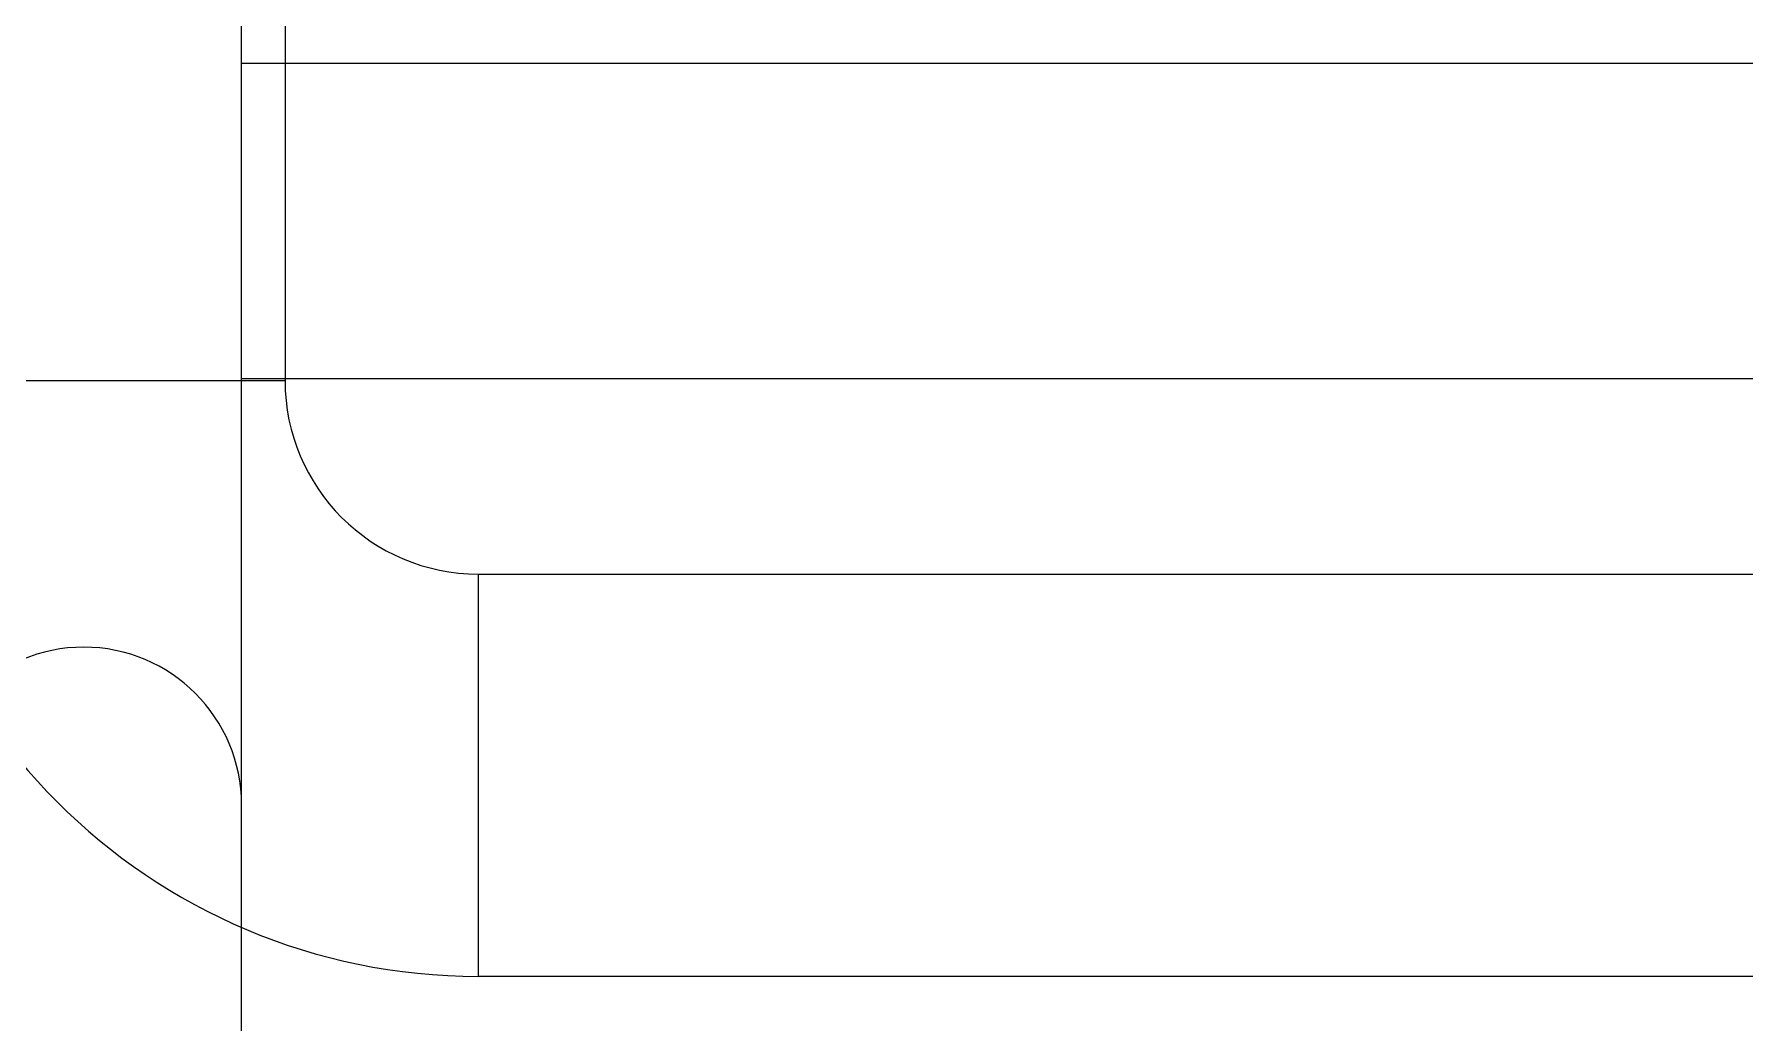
# Model space of a CAD drawing. Header units: millimetres. Extents: x -62354 to 129108, y -71259 to 35407.
# Drawn here: x -23761.1 to -23544.4, y 18983.1 to 19108.4 of the extents above; entities that cross this region are included whole.
import ezdxf

# ---------------------------------------------------------------- set-up
doc = ezdxf.new("R2010")
doc.units = ezdxf.units.MM
doc.header["$MEASUREMENT"] = 0
doc.layers.add('1st FL Layout xrf$0$CR-Machine', color=7, linetype='Continuous', transparency=0.5)

# ---------------------------------------------------------------- blocks, each defined once
blk = doc.blocks.new('1st FL Layout xrf$0$skjfdhkjhwiueriy872342343243')
for p, q in [((2089.5, -4.44), (2089.5, -620)), ((2038.5, -620), (2038.5, -8)), ((1973.77, -390), (1973.77, -650)), ((2013.77, -390), (2013.77, -650)), ((2089.5, -620), (2038.5, -620)), ((1916.34, -644.5), (2014, -644.5)), ((2014, -644.5), (2014, -695.5)), ((3241.27, -650), (1869.27, -650))]:
    blk.add_line(p, q)
for centre, radius, start, end in [((2014, -620), 24.5, 270, 360), ((2014, -620), 75.5, 270, 360), ((2067.77, -670), 20, 90, 270)]:
    blk.add_arc(centre, radius, start, end)
blk = doc.blocks.new('1st FL Layout xrf')
at = {"layer": '1st FL Layout xrf$0$CR-Machine', "rotation": 270}
blk.add_blockref('1st FL Layout xrf$0$skjfdhkjhwiueriy872342343243', (-23084.86, 21078.49), dxfattribs=at)

msp = doc.modelspace()

# ---------------------------------------------------------------- block references
msp.add_blockref('1st FL Layout xrf', (0, 0))

doc.saveas('drawing.dxf')
